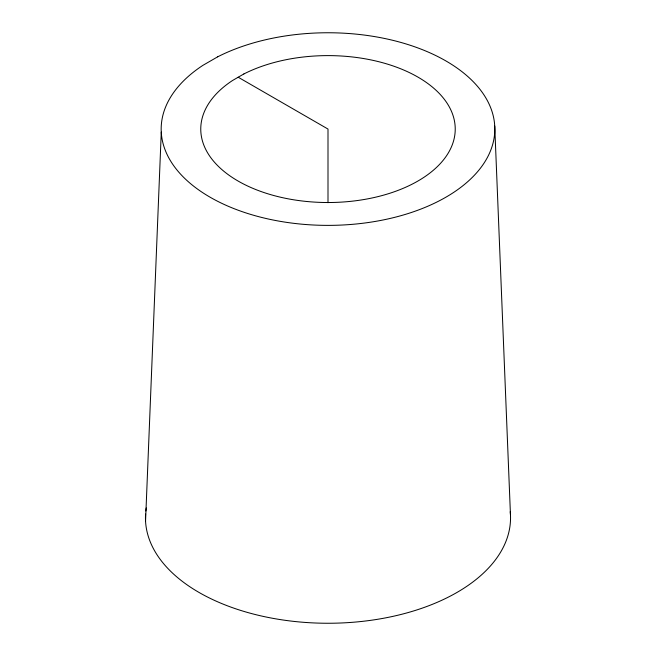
<?xml version="1.0" encoding="UTF-8"?>
<svg xmlns="http://www.w3.org/2000/svg" width="656" height="656" viewBox="0 0 656 656"><rect width="100%" height="100%" fill="white"/><g stroke="black" fill="none" stroke-linecap="round" stroke-linejoin="round"><path stroke-width="0.98" d="M145.55 521.176L161.269 132.086M238.21 77.228L328 129.06L328 202.729M494.731 126.042L510.45 514.558M510.229 511.721A182.54 105.386 0 0 1 330.009 623.249A182.54 105.386 0 0 1 145.583 514.042M145.853 510.991A182.54 105.386 0 0 1 146.272 507.949M217.685 56.818L202.868 65.37A166.821 96.309 0 0 0 288.205 222.597A166.821 96.309 0 0 0 489.999 106.092A166.821 96.309 0 0 0 217.685 56.818M243.86 73.964L232.56 80.483A127.231 73.456 0 0 0 297.652 200.4A127.231 73.456 0 0 0 451.558 111.545A127.231 73.456 0 0 0 243.86 73.964"/></g></svg>
